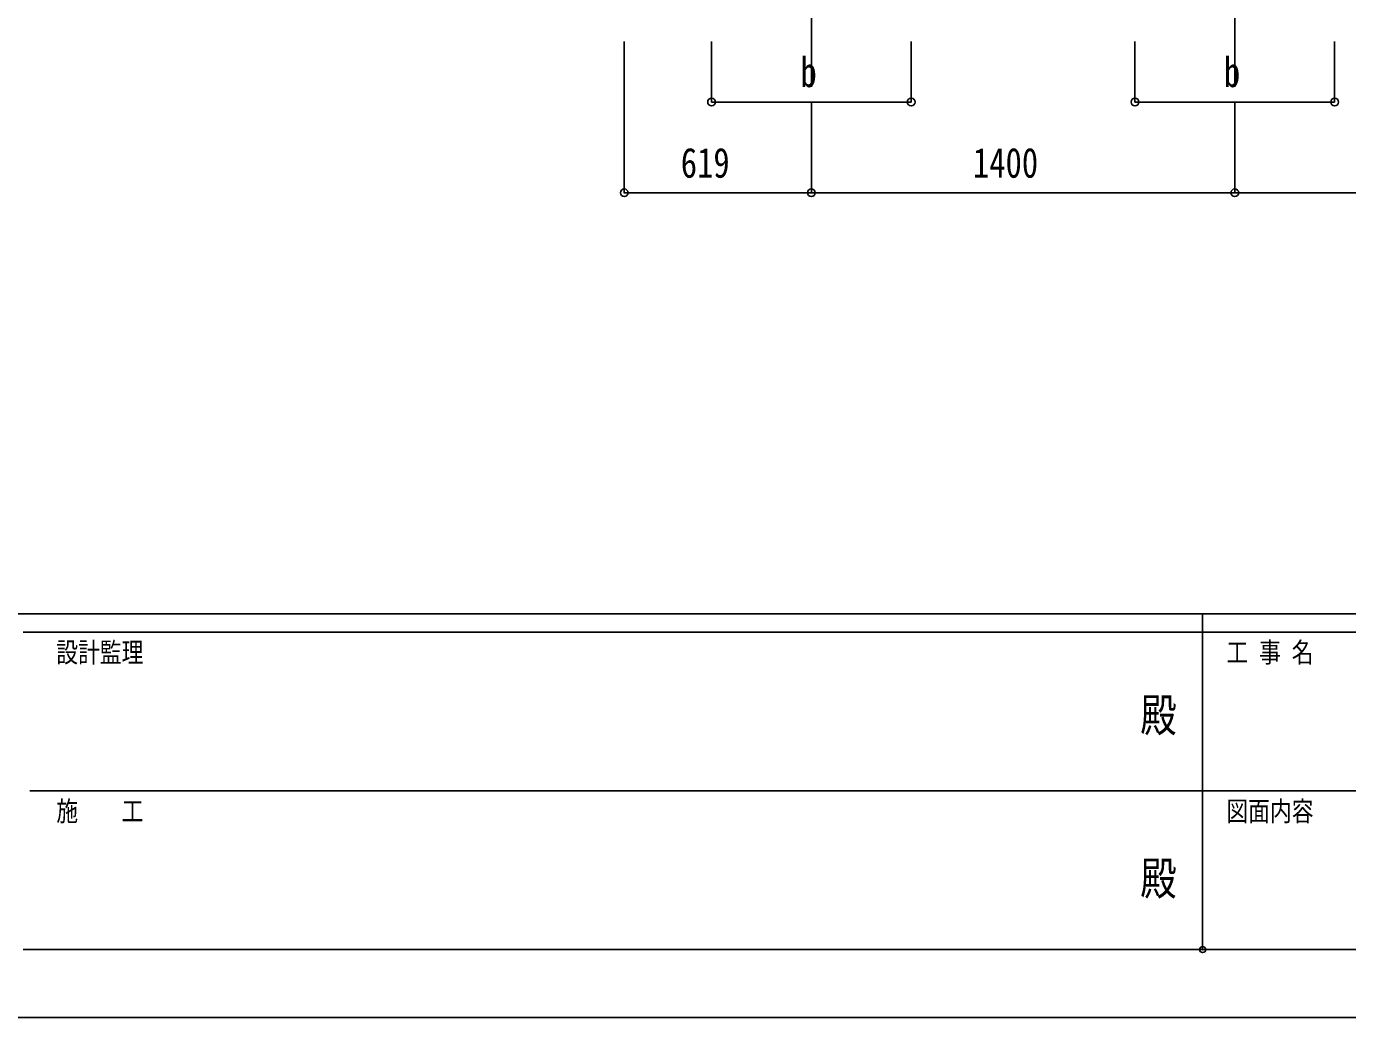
# Model space of a CAD drawing. Units: millimetres, scale not verified. Extents: x -12615 to 12615, y -8910 to 8910.
# Drawn here: x -3904 to 464, y -8910 to -5632 of the extents above; entities that cross this region are included whole.
import ezdxf
from ezdxf.enums import TextEntityAlignment as Align

# ---------------------------------------------------------------- set-up
doc = ezdxf.new("R2010")
doc.units = ezdxf.units.MM
doc.header["$LTSCALE"] = 40
doc.header["$PDMODE"] = 32
doc.header["$PDSIZE"] = 20
for name, color, linetype in [('0-3_YKK_12', 2, 'Continuous'), ('0-6_YKK_D', 6, 'Continuous'), ('0-7_YKK_ZWAK', 7, 'Continuous')]:
    doc.layers.add(name, color=color, linetype=linetype)
doc.styles.add('ＭＳ ゴシック', font='')
doc.styles.get('ＭＳ ゴシック').set_extended_font_data('MS Gothic')

msp = doc.modelspace()

# ---------------------------------------------------------------- linework, layer by layer
at = {"layer": '0-3_YKK_12'}
for p, q in [((-1308.51, -5332.18), (-1308.51, -5832.18)), ((91.49, -5332.18), (91.49, -5832.18))]:
    msp.add_line(p, q, dxfattribs=at)
at = {"layer": '0-6_YKK_D'}
for p, q in [((-1927.11, -5682.18), (-1927.11, -6183.18)), ((-1638.51, -5682.18), (-1638.51, -5883.18)), ((-978.51, -5682.18), (-978.51, -5883.18)), ((-238.51, -5682.18), (-238.51, -5883.18)), ((421.49, -5682.18), (421.49, -5883.18)), ((-1638.51, -5882.18), (-978.51, -5882.18)), ((-1308.51, -5883.18), (-1308.51, -6183.18)), ((-1308.51, -5883.18), (-1308.51, -6183.18)), ((-238.51, -5882.18), (421.49, -5882.18)), ((91.49, -5883.18), (91.49, -6183.18)), ((91.49, -5883.18), (91.49, -6183.18)), ((-1308.51, -6182.18), (-1927.11, -6182.18)), ((-1308.51, -6182.18), (91.49, -6182.18)), ((1491.49, -6182.18), (91.49, -6182.18))]:
    msp.add_line(p, q, dxfattribs=at)
for centre in [(-1638.51, -5882.18), (-978.51, -5882.18), (-238.51, -5882.18), (421.49, -5882.18), (-1927.11, -6182.18), (-1308.51, -6182.18), (-1308.51, -6182.18), (91.49, -6182.18), (91.49, -6182.18)]:
    msp.add_circle(centre, 12.75, dxfattribs=at)
at = {"layer": '0-7_YKK_ZWAK'}
for p, q in [((11685.06, -7575), (-11714.94, -7575)), ((-14.94, -7575), (-14.94, -8685)), ((-14.94, -7635), (-3914.94, -7635)), ((3885.06, -7635), (-14.94, -7635)), ((-3892.44, -8160), (-14.94, -8160)), ((-14.94, -8160), (3885.06, -8160)), ((-3914.94, -8685), (-14.94, -8685)), ((-14.94, -8685), (3885.06, -8685))]:
    msp.add_line(p, q, dxfattribs=at)
msp.add_lwpolyline([(-12615, -8910), (12615, -8910), (12615, 8910), (-12615, 8910)], close=True, dxfattribs=at)
msp.add_point((-14.94, -8685), dxfattribs=at)

# ---------------------------------------------------------------- texts
at = {"layer": '0-6_YKK_D', "style": 'ＭＳ ゴシック', "width": 0.8}
for s, p in [('b', (-1344.51, -5862.18)), ('b', (55.49, -5862.18)), ('619', (-1740.21, -6162.18)), ('1400', (-774.11, -6162.18))]:
    msp.add_text(s, height=98.97, dxfattribs=at).set_placement(p, align=Align.BOTTOM_LEFT)
at = {"layer": '0-7_YKK_ZWAK', "style": 'ＭＳ ゴシック', "width": 0.8}
for s, height, p in [('設計監理', 65.98, (-3804.94, -7755)), ('工 事 名', 65.98, (63.81, -7755)), ('殿', 110, (-221, -7997.5)), ('施\u3000\u3000工', 65.98, (-3804.94, -8280)), ('図面内容', 65.98, (63.81, -8280)), ('殿', 110, (-221, -8537.5))]:
    msp.add_text(s, height=height, dxfattribs=at).set_placement(p, align=Align.BOTTOM_LEFT)

doc.saveas('drawing.dxf')
